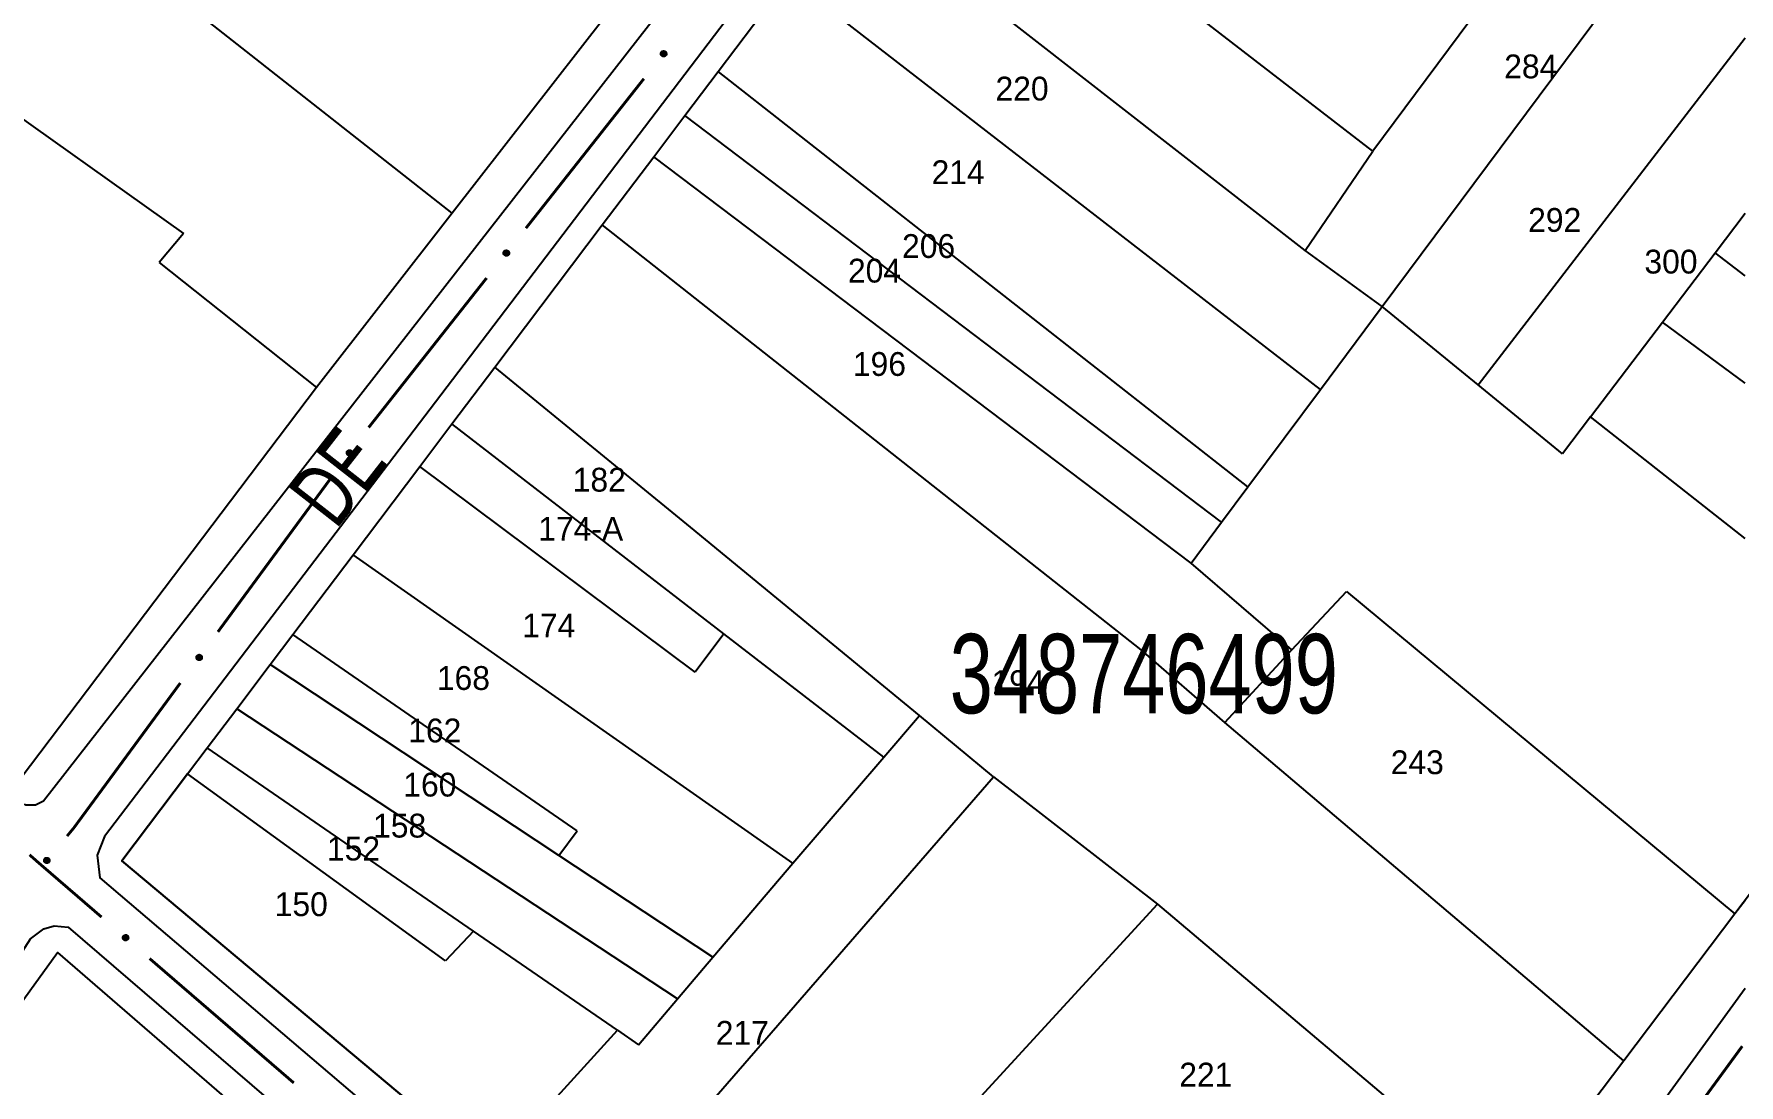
# Model space of a CAD drawing. Extents: x 199577 to 200882, y 4838726 to 4840156.
# Drawn here: x 199892.1 to 199999.6, y 4839264.7 to 4839330.9 of the extents above; entities that cross this region are included whole.
import ezdxf
from ezdxf.enums import TextEntityAlignment as Align

# ---------------------------------------------------------------- set-up
doc = ezdxf.new("R2010")
doc.units = 0
doc.header["$LTSCALE"] = 1.5
doc.header["$MEASUREMENT"] = 0
for name, color, linetype in [('CD_MALHA_LOTES', 7, 'CONTINUOUS'), ('CD_TXT_QUADRA', 2, 'CONTINUOUS'), ('RU-QUADRA', 210, 'CONTINUOUS'), ('SV-EIXO-RUA-PAV', 20, 'CONTINUOUS'), ('SV-RUA-PAVIM', 7, 'CONTINUOUS'), ('SV-TXT-RUA-PAV', 7, 'CONTINUOUS'), ('Th_NmrPorta', 1, 'CONTINUOUS')]:
    doc.layers.add(name, color=color, linetype=linetype)
doc.styles.add('ARIAL', font='ARIAL.SHX')

msp = doc.modelspace()

# ---------------------------------------------------------------- linework, layer by layer
at = {"layer": 'CD_MALHA_LOTES', "linetype": 'Continuous', "flags": 128}
for points in [[(199918.48, 4839319.6), (199885.36, 4839345.6)], [(199976.53, 4839323.49), (199948.06, 4839345.47)], [(199977.12, 4839313.72), (199997.77, 4839341.43)], [(199972.26, 4839317.24), (199943.59, 4839339.56)], [(199935.25, 4839328.52), (199939.7, 4839334.41)], [(199973.22, 4839308.49), (199939.7, 4839334.41)], [(199983.99, 4839333.53), (199976.53, 4839323.49)], [(199928.1, 4839331.94), (199918.48, 4839319.6)], [(199983.16, 4839308.78), (200000, 4839330.63)], [(199933.15, 4839325.74), (199935.25, 4839328.52)], [(199968.65, 4839302.35), (199935.25, 4839328.52)], [(199888.47, 4839327.59), (199901.54, 4839318.31)], [(199931.19, 4839323.14), (199933.15, 4839325.74)], [(199966.99, 4839300.12), (199933.15, 4839325.74)], [(199972.26, 4839317.24), (199976.53, 4839323.49)], [(199927.95, 4839318.86), (199931.19, 4839323.14)], [(199965.07, 4839297.55), (199931.19, 4839323.14)], [(199918.48, 4839319.6), (199909.94, 4839308.6)], [(199998.11, 4839317.1), (200000, 4839319.58)], [(199901.54, 4839318.31), (199900.01, 4839316.48)], [(199921.18, 4839309.89), (199927.95, 4839318.86)], [(199961.92, 4839292.09), (199927.95, 4839318.86)], [(199977.12, 4839313.72), (199972.26, 4839317.24)], [(199994.79, 4839312.73), (199998.11, 4839317.1)], [(200000, 4839315.65), (199998.11, 4839317.1)], [(199900.01, 4839316.48), (199909.94, 4839308.6)], [(199973.22, 4839308.49), (199977.12, 4839313.72)], [(199983.16, 4839308.78), (199977.12, 4839313.72)], [(199990.25, 4839306.76), (199994.79, 4839312.73)], [(200000, 4839308.87), (199994.79, 4839312.73)], [(199918.47, 4839306.31), (199921.18, 4839309.89)], [(199933.51, 4839299.8), (199921.18, 4839309.89)], [(199909.94, 4839308.6), (199891.31, 4839284.01)], [(199968.65, 4839302.35), (199973.22, 4839308.49)], [(199988.48, 4839304.42), (199983.16, 4839308.78)], [(199916.44, 4839303.63), (199918.47, 4839306.31)], [(199935.61, 4839293.09), (199918.47, 4839306.31)], [(199990.25, 4839306.76), (199988.48, 4839304.42)], [(200000, 4839299.09), (199990.25, 4839306.76)], [(199912.24, 4839298.06), (199916.44, 4839303.63)], [(199933.8, 4839290.68), (199916.44, 4839303.63)], [(199966.99, 4839300.12), (199968.65, 4839302.35)], [(199965.07, 4839297.55), (199966.99, 4839300.12)], [(199947.94, 4839287.94), (199933.51, 4839299.8)], [(199908.44, 4839293.04), (199912.24, 4839298.06)], [(199939.97, 4839278.65), (199912.24, 4839298.06)], [(199971.42, 4839292.08), (199965.07, 4839297.55)], [(199971.42, 4839292.08), (199974.87, 4839295.75)], [(199974.87, 4839295.75), (199999.35, 4839275.44)], [(199907.02, 4839291.16), (199908.44, 4839293.04)], [(199926.36, 4839280.67), (199908.44, 4839293.04)], [(199935.61, 4839293.09), (199933.8, 4839290.68)], [(199945.69, 4839285.31), (199935.61, 4839293.09)], [(199967.2, 4839287.5), (199961.92, 4839292.09)], [(199967.2, 4839287.5), (199971.42, 4839292.08)], [(199904.91, 4839288.37), (199907.02, 4839291.16)], [(199925.22, 4839279.12), (199907.02, 4839291.16)], [(200010.82, 4839290.58), (199999.35, 4839275.44)], [(199903.04, 4839285.9), (199904.91, 4839288.37)], [(199932.7, 4839270.1), (199904.91, 4839288.37)], [(199945.69, 4839285.31), (199947.94, 4839287.94)], [(199952.62, 4839284.08), (199947.94, 4839287.94)], [(199992.34, 4839266.18), (199967.2, 4839287.5)], [(199901.81, 4839284.27), (199903.04, 4839285.9)], [(199919.83, 4839274.35), (199903.04, 4839285.9)], [(199939.97, 4839278.65), (199945.69, 4839285.31)], [(199901.81, 4839284.27), (199897.67, 4839278.78)], [(199918.07, 4839272.48), (199901.81, 4839284.27)], [(199926.81, 4839254.39), (199952.62, 4839284.08)], [(199952.62, 4839284.08), (199962.94, 4839276.06)], [(199925.22, 4839279.12), (199926.36, 4839280.67)], [(199897.67, 4839278.78), (199920.9, 4839259.33)], [(199934.92, 4839272.71), (199925.22, 4839279.12)], [(199934.92, 4839272.71), (199939.97, 4839278.65)], [(199935.98, 4839246.71), (199962.94, 4839276.06)], [(199962.94, 4839276.06), (199983.93, 4839258.33)], [(199999.35, 4839275.44), (199992.34, 4839266.18)], [(199919.83, 4839274.35), (199918.07, 4839272.48)], [(199928.91, 4839268.11), (199919.83, 4839274.35)], [(199884.6, 4839260.55), (199893.61, 4839273.01)], [(199893.61, 4839273.01), (199923.36, 4839247.27)], [(199932.7, 4839270.1), (199934.92, 4839272.71)], [(199930.23, 4839267.19), (199932.7, 4839270.1)], [(199920.9, 4839259.33), (199928.91, 4839268.11)], [(199928.91, 4839268.11), (199930.23, 4839267.19)], [(199992.34, 4839266.18), (199985.45, 4839257.08)]]:
    msp.add_lwpolyline(points, dxfattribs=at)
at = {"layer": 'RU-QUADRA', "linetype": 'Continuous', "flags": 128}
msp.add_lwpolyline([(199897.27, 4839416.15), (199956.89, 4839371.96), (199957.31, 4839368.57), (199944.62, 4839353.14), (199936.38, 4839342.56), (199928.1, 4839331.94), (199918.48, 4839319.6), (199909.94, 4839308.6), (199891.31, 4839284.01), (199821.54, 4839345.34), (199828.96, 4839351.6), (199833.86, 4839355.73), (199838.98, 4839360.05), (199846.64, 4839366.77), (199855.34, 4839374.68), (199868.66, 4839388.96), (199874.27, 4839395.77), (199881.03, 4839403.96), (199889.83, 4839414.62), (199891.06, 4839415.74), (199892.8, 4839416.65), (199894.9, 4839416.84)], close=True, dxfattribs=at)
for points in [[(199920.9, 4839259.33), (199897.67, 4839278.78), (199901.81, 4839284.27), (199903.04, 4839285.9), (199904.91, 4839288.37), (199907.02, 4839291.16), (199908.44, 4839293.04), (199912.24, 4839298.06), (199916.44, 4839303.63), (199918.47, 4839306.31), (199921.18, 4839309.89), (199927.95, 4839318.86), (199931.19, 4839323.14), (199933.15, 4839325.74), (199935.25, 4839328.52), (199939.7, 4839334.41)], [(200000, 4839276.29), (199999.35, 4839275.44), (199992.34, 4839266.18), (199985.45, 4839257.08)], [(199884.6, 4839260.55), (199893.61, 4839273.01), (199923.36, 4839247.27)]]:
    msp.add_lwpolyline(points, dxfattribs=at)
at = {"layer": 'SV-EIXO-RUA-PAV'}
for points in [[(199931.985697, 4839329.67509), (199931.992097, 4839329.626602), (199931.987681, 4839329.58362), (199931.97368, 4839329.548832), (199931.953292, 4839329.521316), (199931.929264, 4839329.495515), (199931.899299, 4839329.474847), (199931.86096, 4839329.459275), (199931.812365, 4839329.452514), (199931.768632, 4839329.459931), (199931.733791, 4839329.471833), (199931.703875, 4839329.49144), (199931.679202, 4839329.515203), (199931.658763, 4839329.547038), (199931.643361, 4839329.586045), (199931.637746, 4839329.635074), (199931.642363, 4839329.677182), (199931.656789, 4839329.710476), (199931.676692, 4839329.740426), (199931.701538, 4839329.766473), (199931.731069, 4839329.786592), (199931.770371, 4839329.802028), (199931.818836, 4839329.806929), (199931.860886, 4839329.802803), (199931.894374, 4839329.788848), (199931.92342, 4839329.76859), (199931.949591, 4839329.744805), (199931.97162, 4839329.715548), (199931.985697, 4839329.67509)], [(199922.070599, 4839317.117589), (199922.076998, 4839317.069101), (199922.072583, 4839317.02612), (199922.058582, 4839316.991331), (199922.038194, 4839316.963815), (199922.014166, 4839316.938014), (199921.984201, 4839316.917346), (199921.945862, 4839316.901774), (199921.897267, 4839316.895013), (199921.853534, 4839316.90243), (199921.818693, 4839316.914332), (199921.788777, 4839316.933939), (199921.764104, 4839316.957702), (199921.743664, 4839316.989537), (199921.728263, 4839317.028544), (199921.722647, 4839317.077573), (199921.727265, 4839317.119681), (199921.741691, 4839317.152975), (199921.761593, 4839317.182926), (199921.78644, 4839317.208972), (199921.815971, 4839317.229091), (199921.855273, 4839317.244527), (199921.903738, 4839317.249428), (199921.945788, 4839317.245302), (199921.979276, 4839317.231347), (199922.008321, 4839317.211089), (199922.034492, 4839317.187304), (199922.056522, 4839317.158047), (199922.070599, 4839317.117589)], [(199912.185987, 4839304.541599), (199912.194044, 4839304.493359), (199912.191105, 4839304.450251), (199912.178305, 4839304.415003), (199912.158872, 4839304.386805), (199912.135742, 4839304.360195), (199912.106503, 4839304.338512), (199912.06872, 4839304.321635), (199912.020386, 4839304.313213), (199911.976424, 4839304.319127), (199911.941195, 4839304.329827), (199911.910625, 4839304.348397), (199911.885152, 4839304.3713), (199911.863633, 4839304.402417), (199911.846904, 4839304.440873), (199911.839611, 4839304.48968), (199911.842783, 4839304.531922), (199911.856059, 4839304.56569), (199911.874923, 4839304.596306), (199911.898863, 4839304.623189), (199911.927687, 4839304.644308), (199911.966436, 4839304.661082), (199912.014704, 4839304.667641), (199912.056872, 4839304.664959), (199912.090818, 4839304.65216), (199912.120541, 4839304.63291), (199912.147512, 4839304.610035), (199912.170531, 4839304.581551), (199912.185987, 4839304.541599)], [(199902.70714, 4839291.651624), (199902.715197, 4839291.603384), (199902.712257, 4839291.560276), (199902.699457, 4839291.525028), (199902.680024, 4839291.49683), (199902.656894, 4839291.47022), (199902.627655, 4839291.448538), (199902.589873, 4839291.43166), (199902.541538, 4839291.423238), (199902.497576, 4839291.429152), (199902.462348, 4839291.439852), (199902.431777, 4839291.458423), (199902.406304, 4839291.481325), (199902.384786, 4839291.512442), (199902.368056, 4839291.550898), (199902.360764, 4839291.599705), (199902.363936, 4839291.641947), (199902.377212, 4839291.675716), (199902.396076, 4839291.706331), (199902.420015, 4839291.733214), (199902.448839, 4839291.754333), (199902.487589, 4839291.771107), (199902.535857, 4839291.777666), (199902.578024, 4839291.774984), (199902.611971, 4839291.762186), (199902.641693, 4839291.742935), (199902.668664, 4839291.72006), (199902.691684, 4839291.691576), (199902.70714, 4839291.651624)], [(199893.105064, 4839278.849683), (199893.110187, 4839278.801044), (199893.104644, 4839278.758193), (199893.089734, 4839278.723784), (199893.06863, 4839278.696813), (199893.043932, 4839278.671653), (199893.013435, 4839278.651779), (199892.9747, 4839278.63722), (199892.925944, 4839278.631738), (199892.882421, 4839278.640301), (199892.847905, 4839278.653114), (199892.818514, 4839278.6735), (199892.794474, 4839278.697903), (199892.774878, 4839278.730264), (199892.760506, 4839278.769662), (199892.756181, 4839278.818822), (199892.761903, 4839278.860794), (199892.777199, 4839278.893697), (199892.797881, 4839278.923115), (199892.823403, 4839278.9485), (199892.853453, 4839278.967835), (199892.893146, 4839278.982234), (199892.941723, 4839278.98586), (199892.983651, 4839278.980631), (199893.01676, 4839278.965802), (199893.045264, 4839278.944788), (199893.070801, 4839278.920323), (199893.092054, 4839278.890497), (199893.105064, 4839278.849683)], [(199897.861279, 4839274.114853), (199897.909998, 4839274.119158), (199897.952749, 4839274.112896), (199897.986903, 4839274.09741), (199898.013515, 4839274.075856), (199898.038257, 4839274.050739), (199898.057615, 4839274.019912), (199898.071522, 4839273.980938), (199898.076184, 4839273.932097), (199898.06689, 4839273.888724), (199898.053499, 4839273.854427), (199898.032622, 4839273.825384), (199898.007819, 4839273.801757), (199897.975133, 4839273.782707), (199897.935499, 4839273.769), (199897.886274, 4839273.765501), (199897.844403, 4839273.771928), (199897.811762, 4839273.787774), (199897.782696, 4839273.808948), (199897.757743, 4839273.834893), (199897.738915, 4839273.865263), (199897.725186, 4839273.905193), (199897.722377, 4839273.953824), (199897.72831, 4839273.995658), (199897.743693, 4839274.028514), (199897.765183, 4839274.05666), (199897.790074, 4839274.081782), (199897.820252, 4839274.102532), (199897.861279, 4839274.114853)]]:
    msp.add_lwpolyline(points, close=True, dxfattribs=at)
for points in [[(199931.731069, 4839329.786592), (199931.637746, 4839329.635074)], [(199931.701538, 4839329.766473), (199931.642363, 4839329.677182)], [(199931.770371, 4839329.802028), (199931.643361, 4839329.586045)], [(199931.714113, 4839329.772732), (199931.643646, 4839329.661467)], [(199931.749175, 4839329.788513), (199931.644996, 4839329.616936)], [(199931.793425, 4839329.800517), (199931.652547, 4839329.569248)], [(199931.818836, 4839329.806929), (199931.658763, 4839329.547038)], [(199931.83773, 4839329.803783), (199931.67109, 4839329.535483)], [(199931.860886, 4839329.802803), (199931.679202, 4839329.515203)], [(199931.874876, 4839329.793578), (199931.693015, 4839329.506001)], [(199931.894374, 4839329.788848), (199931.703875, 4839329.49144)], [(199931.906948, 4839329.776948), (199931.717872, 4839329.484636)], [(199931.92342, 4839329.76859), (199931.733791, 4839329.471833)], [(199931.935018, 4839329.753046), (199931.755694, 4839329.468681)], [(199931.949591, 4839329.744805), (199931.768632, 4839329.459931)], [(199931.957563, 4839329.726552), (199931.793685, 4839329.459547)], [(199931.97162, 4839329.715548), (199931.812365, 4839329.452514)], [(199931.976727, 4839329.695774), (199931.83737, 4839329.459826)], [(199931.985697, 4839329.67509), (199931.86096, 4839329.459275)], [(199931.98811, 4839329.648537), (199931.884382, 4839329.473126)], [(199931.992097, 4839329.626602), (199931.899299, 4839329.474847)], [(199931.989685, 4839329.602089), (199931.918993, 4839329.49274)], [(199931.987681, 4839329.58362), (199931.929264, 4839329.495515)], [(199921.815971, 4839317.229091), (199921.722647, 4839317.077573)], [(199921.78644, 4839317.208972), (199921.727265, 4839317.119681)], [(199921.855273, 4839317.244527), (199921.728263, 4839317.028544)], [(199921.799015, 4839317.215231), (199921.728548, 4839317.103966)], [(199921.834077, 4839317.231012), (199921.729898, 4839317.059435)], [(199921.878326, 4839317.243016), (199921.737449, 4839317.011747)], [(199921.903738, 4839317.249428), (199921.743664, 4839316.989537)], [(199921.922632, 4839317.246282), (199921.755991, 4839316.977982)], [(199921.945788, 4839317.245302), (199921.764104, 4839316.957702)], [(199921.959778, 4839317.236077), (199921.777917, 4839316.9485)], [(199921.979276, 4839317.231347), (199921.788777, 4839316.933939)], [(199921.99185, 4839317.219447), (199921.802774, 4839316.927135)], [(199922.008321, 4839317.211089), (199921.818693, 4839316.914332)], [(199922.01992, 4839317.195545), (199921.840595, 4839316.91118)], [(199922.034492, 4839317.187304), (199921.853534, 4839316.90243)], [(199922.042465, 4839317.169051), (199921.878587, 4839316.902046)], [(199922.056522, 4839317.158047), (199921.897267, 4839316.895013)], [(199922.061628, 4839317.138273), (199921.922272, 4839316.902326)], [(199922.070599, 4839317.117589), (199921.945862, 4839316.901774)], [(199922.073012, 4839317.091036), (199921.969284, 4839316.915625)], [(199922.076998, 4839317.069101), (199921.984201, 4839316.917346)], [(199922.074587, 4839317.044589), (199922.003895, 4839316.935239)], [(199922.072583, 4839317.02612), (199922.014166, 4839316.938014)], [(199911.927687, 4839304.644308), (199911.839611, 4839304.48968)], [(199911.898863, 4839304.623189), (199911.842783, 4839304.531922)], [(199911.911216, 4839304.629875), (199911.844604, 4839304.516259)], [(199911.966436, 4839304.661082), (199911.846904, 4839304.440873)], [(199911.945716, 4839304.646849), (199911.847479, 4839304.471801)], [(199911.989528, 4839304.660362), (199911.85666, 4839304.4244)], [(199912.014704, 4839304.667641), (199911.863633, 4839304.402417)], [(199912.033695, 4839304.665145), (199911.876349, 4839304.39129)], [(199912.056872, 4839304.664959), (199911.885152, 4839304.3713)], [(199912.071169, 4839304.656219), (199911.899272, 4839304.362577)], [(199912.090818, 4839304.65216), (199911.910625, 4839304.348397)], [(199912.103793, 4839304.640698), (199911.924847, 4839304.342077)], [(199912.120541, 4839304.63291), (199911.941195, 4839304.329827)], [(199912.132665, 4839304.617772), (199911.963193, 4839304.327428)], [(199912.147512, 4839304.610035), (199911.976424, 4839304.319127)], [(199912.156105, 4839304.592066), (199912.001475, 4839304.319602)], [(199912.170531, 4839304.581551), (199912.020386, 4839304.313213)], [(199912.176312, 4839304.561963), (199912.045125, 4839304.321378)], [(199912.185987, 4839304.541599), (199912.06872, 4839304.321635)], [(199912.189308, 4839304.515144), (199912.091653, 4839304.336281)], [(199912.194044, 4839304.493359), (199912.106503, 4839304.338512)], [(199912.192475, 4839304.468778), (199912.125572, 4839304.35707)], [(199912.191105, 4839304.450251), (199912.135742, 4839304.360195)], [(199902.448839, 4839291.754333), (199902.360764, 4839291.599705)], [(199902.420015, 4839291.733214), (199902.363936, 4839291.641947)], [(199902.432368, 4839291.7399), (199902.365756, 4839291.626285)], [(199902.487589, 4839291.771107), (199902.368056, 4839291.550898)], [(199902.466868, 4839291.756874), (199902.368632, 4839291.581826)], [(199902.510681, 4839291.770387), (199902.377812, 4839291.534425)], [(199902.535857, 4839291.777666), (199902.384786, 4839291.512442)], [(199902.554848, 4839291.77517), (199902.397502, 4839291.501315)], [(199902.578024, 4839291.774984), (199902.406304, 4839291.481325)], [(199902.592322, 4839291.766244), (199902.420425, 4839291.472602)], [(199902.611971, 4839291.762186), (199902.431777, 4839291.458423)], [(199902.624945, 4839291.750723), (199902.445999, 4839291.452102)], [(199902.641693, 4839291.742935), (199902.462348, 4839291.439852)], [(199902.653818, 4839291.727797), (199902.484346, 4839291.437453)], [(199902.668664, 4839291.72006), (199902.497576, 4839291.429152)], [(199902.677258, 4839291.702091), (199902.522628, 4839291.429627)], [(199902.691684, 4839291.691576), (199902.541538, 4839291.423238)], [(199902.697465, 4839291.671988), (199902.566278, 4839291.431403)], [(199902.70714, 4839291.651624), (199902.589873, 4839291.43166)], [(199902.710461, 4839291.625169), (199902.612806, 4839291.446306)], [(199902.715197, 4839291.603384), (199902.627655, 4839291.448538)], [(199902.713627, 4839291.578803), (199902.646725, 4839291.467095)], [(199902.712257, 4839291.560276), (199902.656894, 4839291.47022)], [(199892.853453, 4839278.967835), (199892.756181, 4839278.818822)], [(199892.893146, 4839278.982234), (199892.760506, 4839278.769662)], [(199892.823403, 4839278.9485), (199892.761903, 4839278.860794)], [(199892.836138, 4839278.954426), (199892.762773, 4839278.84505)], [(199892.871603, 4839278.969281), (199892.762953, 4839278.800499)], [(199892.916152, 4839278.980118), (199892.769248, 4839278.75263)], [(199892.941723, 4839278.98586), (199892.774878, 4839278.730264)], [(199892.960528, 4839278.982219), (199892.786897, 4839278.718389)], [(199892.983651, 4839278.980631), (199892.794474, 4839278.697903)], [(199892.997393, 4839278.971042), (199892.80804, 4839278.688341)], [(199893.01676, 4839278.965802), (199892.818514, 4839278.6735)], [(199893.029017, 4839278.953575), (199892.832327, 4839278.666331)], [(199893.045264, 4839278.944788), (199892.847905, 4839278.653114)], [(199893.05645, 4839278.928944), (199892.869717, 4839278.649388)], [(199893.070801, 4839278.920323), (199892.882421, 4839278.640301)], [(199893.078291, 4839278.901866), (199892.907455, 4839278.639259)], [(199893.092054, 4839278.890497), (199892.925944, 4839278.631738)], [(199893.096639, 4839278.870596), (199892.951133, 4839278.638391)], [(199893.105064, 4839278.849683), (199892.9747, 4839278.63722)], [(199893.106778, 4839278.823076), (199892.998478, 4839278.650451)], [(199893.110187, 4839278.801044), (199893.013435, 4839278.651779)], [(199893.107133, 4839278.776603), (199893.033592, 4839278.669149)], [(199893.104644, 4839278.758193), (199893.043932, 4839278.671653)], [(199897.743693, 4839274.028514), (199898.032622, 4839273.825384)], [(199897.756124, 4839274.040564), (199898.040023, 4839273.839074)], [(199897.765183, 4839274.05666), (199898.053499, 4839273.854427)], [(199897.781213, 4839274.067578), (199898.057591, 4839273.876174)], [(199897.790074, 4839274.081782), (199898.06689, 4839273.888724)], [(199897.808653, 4839274.088962), (199898.068353, 4839273.913737)], [(199897.820252, 4839274.102532), (199898.076184, 4839273.932097)], [(199897.840228, 4839274.106781), (199898.069955, 4839273.957394)], [(199897.861279, 4839274.114853), (199898.071522, 4839273.980938)], [(199897.887912, 4839274.11612), (199898.058692, 4839274.004934)], [(199897.909998, 4839274.119158), (199898.057615, 4839274.019912)], [(199897.934384, 4839274.115694), (199898.040587, 4839274.040358)], [(199897.952749, 4839274.112896), (199898.038257, 4839274.050739)], [(199897.722377, 4839273.953824), (199897.975133, 4839273.782707)], [(199897.725186, 4839273.905193), (199897.935499, 4839273.769)], [(199897.726333, 4839273.972565), (199897.987209, 4839273.794525)], [(199897.727689, 4839273.92816), (199897.952676, 4839273.777454)], [(199897.72831, 4839273.995658), (199898.007819, 4839273.801757)], [(199897.737775, 4839273.883435), (199897.904707, 4839273.771964)], [(199897.738128, 4839274.009237), (199898.017607, 4839273.815161)], [(199897.738915, 4839273.865263), (199897.886274, 4839273.765501)], [(199897.752032, 4839273.847726), (199897.86016, 4839273.772533)], [(199897.757743, 4839273.834893), (199897.844403, 4839273.771928)]]:
    msp.add_lwpolyline(points, dxfattribs=at)
at = {"layer": 'SV-EIXO-RUA-PAV', "const_width": 0.18}
for points in [[(199930.570876, 4839328.060852), (199923.134553, 4839318.642726)], [(199920.655778, 4839315.503351), (199913.219454, 4839306.085225)], [(199910.827327, 4839302.879815), (199903.718192, 4839293.212333)], [(199901.34848, 4839289.98984), (199894.831772, 4839281.127982)], [(199894.62, 4839280.84), (199894.208715, 4839280.346344)], [(199894.831772, 4839281.127982), (199894.62, 4839280.84)], [(199891.843372, 4839279.166257), (199892.42, 4839278.66)], [(199892.42, 4839278.66), (199896.383375, 4839275.243499)], [(199899.413091, 4839272.631829), (199908.502239, 4839264.796818)], [(199995.250417, 4839260.882729), (199999.385784, 4839266.530626)], [(199999.385784, 4839266.530626), (199999.81, 4839267.11)]]:
    msp.add_lwpolyline(points, dxfattribs=at)
at = {"layer": 'SV-RUA-PAVIM', "linetype": 'Continuous'}
msp.add_polyline3d([(199888.06, 4839284.62, 4.25), (199890.07, 4839282.57, 4.25), (199891.56, 4839282.34, 4.25), (199891.59, 4839282.32, 4.25), (199892.21, 4839282.32, 4.25), (199892.73, 4839282.57, 4.25), (199959, 4839367.48, 3.67), (199959.48, 4839368.59, 3.67), (199959.62, 4839370.21, 3.67), (199959.42, 4839371.56, 3.67), (199958, 4839373.07, 3.67), (199896, 4839418.75, 3.67), (199893.59, 4839420.18, 3.72), (199892.3, 4839420.62, 3.72), (199891.34, 4839420.63, 3.72), (199890.16, 4839420.08, 3.72), (199888.99, 4839419.31, 3.72), (199868.35, 4839394.36, 3.81), (199851.2, 4839376.28, 3.42), (199835.08, 4839362.29, 2.84), (199818.98, 4839348.5, 2.12), (199818.59, 4839346.4, 2.12), (199819.23, 4839344.74, 2.12)], close=True, dxfattribs=at)
for points in [[(200000, 4839342.16, 6.43), (199966.18, 4839367.06, 6.43), (199963.44, 4839367.36, 6.43), (199962.11, 4839366.37, 6.43), (199917.43, 4839307.68, 6.45), (199896.56, 4839280.33, 4.91), (199896.11, 4839279.15, 4.8), (199896.28, 4839277.72, 4.8), (199959.96, 4839223.47, 4.81), (199961.34, 4839222.18, 4.81), (199962.47, 4839221.5, 4.81), (199963.46, 4839221.38, 4.95), (199964.58, 4839222.01, 4.96), (200000, 4839270.76, 7.08)], [(199860.64, 4839231, 3.25), (199891.23, 4839272.82, 2.75), (199891.9, 4839273.88, 2.78), (199892.74, 4839274.51, 2.78), (199893.4, 4839274.69, 2.78), (199894.27, 4839274.61, 2.78), (199957.88, 4839219.92, 3.7)]]:
    msp.add_polyline3d(points, dxfattribs=at)

# ---------------------------------------------------------------- texts
at = {"layer": 'CD_TXT_QUADRA', "style": 'ARIAL', "width": 0.7}
msp.add_text('348746499', height=5, dxfattribs=at).set_placement((199949.85, 4839288.08))
at = {"layer": 'SV-TXT-RUA-PAV', "style": 'ARIAL', "width": 0.7}
msp.add_text('DE', height=4, rotation=52, dxfattribs=at).set_placement((199911.16, 4839299.6))
at = {"layer": 'Th_NmrPorta', "color": 1}
for s, p in [('284', (199984.803349, 4839328.83577)), ('220', (199952.736034, 4839327.437811)), ('214', (199948.706034, 4839322.167811)), ('292', (199986.313442, 4839319.16375)), ('206', (199946.846034, 4839317.517811)), ('300', (199993.641822, 4839316.536978)), ('204', (199943.436034, 4839315.967811)), ('196', (199943.746034, 4839310.087811)), ('182', (199926.086034, 4839302.797811)), ('174-A', (199923.916034, 4839299.707811)), ('174', (199922.899166, 4839293.612502)), ('168', (199917.521219, 4839290.30321)), ('194', (199952.484523, 4839290.040008)), ('162', (199915.716106, 4839286.997385)), ('243', (199977.649993, 4839284.997563)), ('160', (199915.406106, 4839283.587385)), ('158', (199913.501219, 4839281.00321)), ('152', (199910.596034, 4839279.557811)), ('150', (199907.301219, 4839276.05321)), ('217', (199935.102537, 4839267.948493)), ('221', (199964.319993, 4839265.317563))]:
    msp.add_text(s, height=1.5, dxfattribs=at).set_placement(p, align=Align.MIDDLE_LEFT)

doc.saveas('drawing.dxf')
